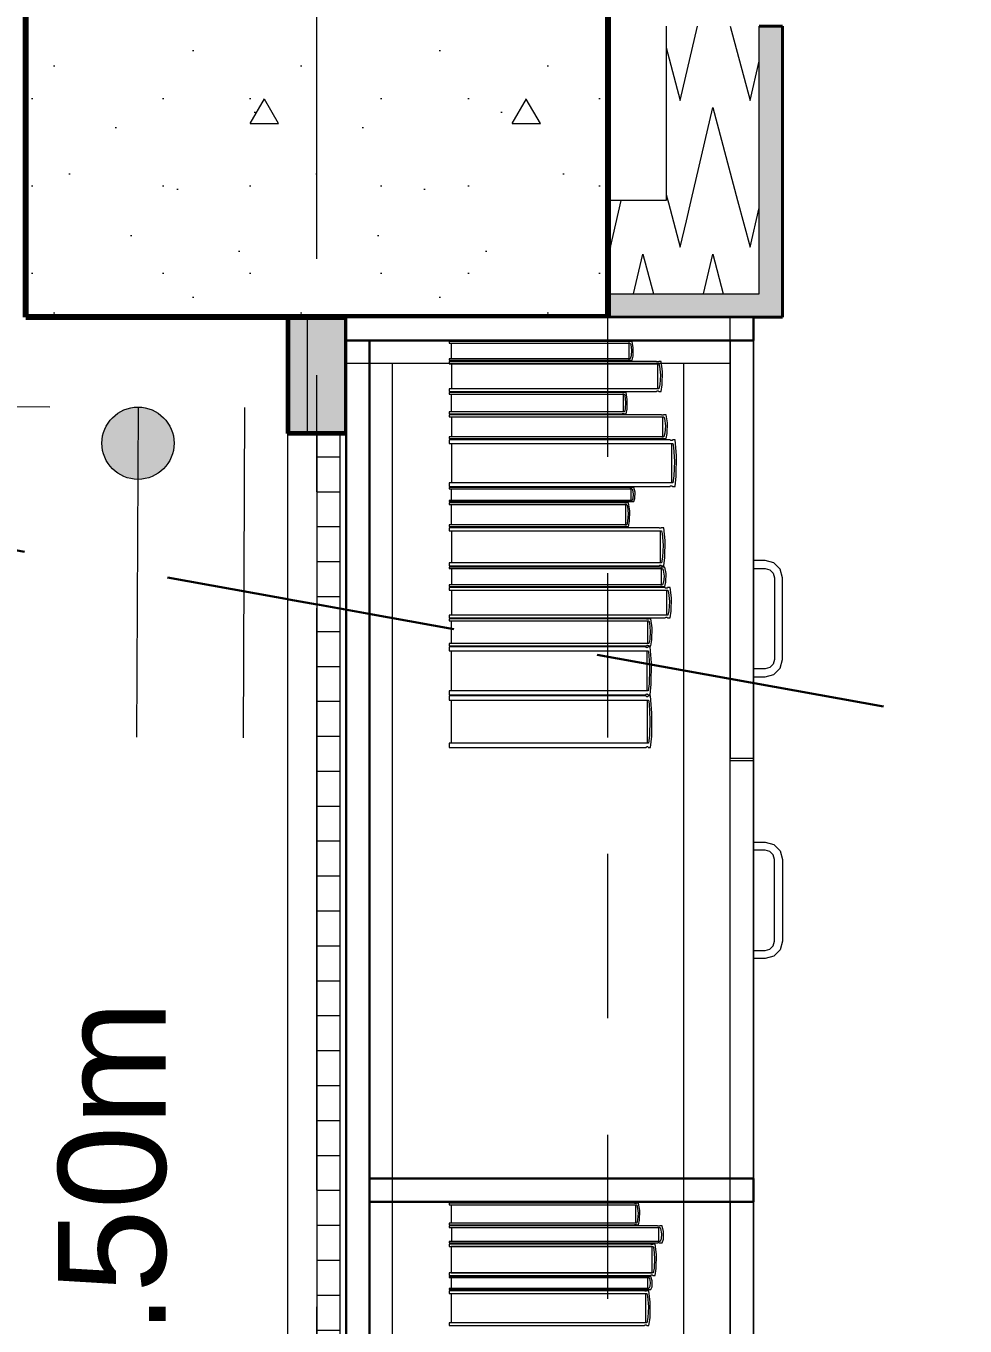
# Model space of a CAD drawing. Header units: inches. Extents: x -19 to 5698, y -728 to 92.
# Drawn here: x 122.57 to 123.377, y 38.133 to 39.25 of the extents above; entities that cross this region are included whole.
import ezdxf

# ---------------------------------------------------------------- set-up
doc = ezdxf.new("R2010")
doc.units = ezdxf.units.IN
doc.header["$MEASUREMENT"] = 0
doc.set_wipeout_variables(frame=1)
for name, pattern in [('HIDDEN', [0.375, 0.25, -0.125]), ('Hidden Line', [0.195611, 0.141111, -0.0545]), ('Punto & Raya', [0.65, 0.5, -0.075, 0, -0.075]), ('RAYITAS', [0.375, 0.25, -0.125]), ('Wipeout_Contour', [1, 0, -1])]:
    doc.linetypes.add(name, pattern=pattern)
for name, color, linetype, lineweight in [('00 conduct tomacorr', 120, 'HIDDEN', 30), ('T-TECHO-E', 150, 'Continuous', 20), ('TOMACORRIENTE', 22, 'RAYITAS', 9)]:
    doc.layers.add(name, color=color, linetype=linetype, lineweight=lineweight)
for name, color, linetype in [('02 _ ARQ _ ALB _ Ejes Generales', 251, 'Continuous'), ('02 _ ARQ _ ZON _ Espacio.3D', 7, 'Continuous'), ('08 _ STR _ EXT _ 06 Columnas', 7, 'Continuous'), ('08 _ STR _ EXT _ 09 Vigas', 251, 'Continuous'), ('Acabado - Muros', 7, 'Continuous'), ('Estructura - 04 MURO', 7, 'Continuous'), ('Interior - Mobiliario', 7, 'Continuous'), ('Notas - Etiquetas', 7, 'Continuous')]:
    doc.layers.add(name, color=color, linetype=linetype)
doc.styles.add('Estilo_Generado_4', font='swisse.ttf')

# ---------------------------------------------------------------- blocks, each defined once
blk = doc.blocks.new('*X43', base_point=(804.059, 0))
at = {"layer": 'Estructura - 04 MURO', "color": 9, "linetype": 'Continuous', "lineweight": 5}
for p, q in [((834.681, 39.098), (834.6912, 39.06)), ((834.6912, 39.06), (834.6964, 39.0826)), ((834.7111, 39.02), (834.719, 39.0539)), ((834.719, 39.0539), (834.7281, 39.02))]:
    blk.add_line(p, q, dxfattribs=at)
blk = doc.blocks.new('*X44', base_point=(804.059, 0))
at = {"layer": 'Estructura - 04 MURO', "color": 9, "linetype": 'Continuous', "lineweight": 5}
for p, q in [((834.6804, 39.1), (834.681, 39.098)), ((834.6964, 39.0826), (834.7005, 39.1)), ((834.7404, 39.1), (834.7512, 39.06)), ((834.7512, 39.06), (834.759, 39.0938))]:
    blk.add_line(p, q, dxfattribs=at)
blk = doc.blocks.new('*X45', base_point=(804.059, 0))
at = {"layer": 'Estructura - 04 MURO', "color": 9, "linetype": 'Continuous', "lineweight": 5}
for p, q in [((834.6912, 39.186), (834.706, 39.25)), ((834.734, 39.25), (834.7512, 39.186)), ((834.679, 39.2314), (834.6912, 39.186)), ((834.7512, 39.186), (834.759, 39.2198)), ((834.7005, 39.1), (834.719, 39.1799)), ((834.719, 39.1799), (834.7404, 39.1)), ((834.679, 39.1054), (834.6804, 39.1))]:
    blk.add_line(p, q, dxfattribs=at)
blk = doc.blocks.new('*X46', base_point=(804.059, 0))
at = {"layer": 'Estructura - 04 MURO', "color": 9, "linetype": 'Continuous', "lineweight": 5}
for p, q in [((834.6312, 39.06), (834.6405, 39.1)), ((834.629, 39.068), (834.6312, 39.06)), ((834.6511, 39.02), (834.659, 39.0539)), ((834.659, 39.0539), (834.6681, 39.02))]:
    blk.add_line(p, q, dxfattribs=at)
blk = doc.blocks.new('a')
at = {"layer": 'TOMACORRIENTE', "ltscale": 0.05}
h = blk.add_hatch(color=4, dxfattribs=at)
edge = h.paths.add_edge_path()
edge.add_arc((0, 0.0752), 0.02106, 0, 360)
at = {"layer": 'TOMACORRIENTE', "color": 4}
for p, q in [((-0.14553, 0.09625), (-0.0515, 0.09625)), ((-0.09851, 0.09625), (-0.09851, -0.09657)), ((0, 0.09625), (0, -0.09625)), ((0.06232, -0.09625), (0.06232, 0.09625))]:
    blk.add_line(p, q, dxfattribs=at)
blk.add_circle((0, 0.0752), 0.02106, dxfattribs=at)
blk = doc.blocks.new('CABLE 3FACE')
at = {"layer": 'T-TECHO-E', "rotation": 59.94170052614085}
blk.add_blockref('a', (0, 0), dxfattribs=at)

msp = doc.modelspace()

# ---------------------------------------------------------------- hatches: boundary and pattern name
at = {"layer": '08 _ STR _ EXT _ 06 Columnas', "linetype": 'Continuous', "lineweight": 9}
h = msp.add_hatch(dxfattribs=at)
h.set_pattern_fill('HORMIGÓN_EN_MASA_0002', style=0, pattern_type=2)
h.set_pattern_definition([(0, (92.5, 6e-09), (0, 0.3897114), [0.024375, -0.200625]), (0, (92.6125, 0.19486), (0, 0.3897114), [0.024375, -0.200625]), (60, (92.5, 6e-09), (-0.3375, 0.1948557), [0.024375, -0.200625]), (60, (92.725, 6e-09), (-0.3375, 0.1948557), [0.024375, -0.200625]), (120, (92.5244, 6e-09), (0.3375, 0.1948557), [0.024375, -0.200625]), (120, (92.7494, 6e-09), (0.3375, 0.1948557), [0.024375, -0.200625]), (0, (92.500015, 0.0375), (0, 0.075), [0, -0.075, 0, -0.1125]), (45, (92.537515, 0.0375), (-0.05303301, 0.05303301), [0, -0.05625, 0, -0.09375])])
h.paths.add_polyline_path([(122.57, 39), (123.07, 39), (123.07, 39.4), (123.47, 39.4), (123.47, 39.9), (122.57, 39.9)])
at = {"layer": 'Estructura - 04 MURO', "linetype": 'Continuous', "lineweight": 9}
for points in [[(123.22, 39.02), (123.22, 39.25), (123.2, 39.25), (123.2, 39.02)], [(123.2, 39.02), (123.07, 39.02), (123.07, 39), (123.2, 39)], [(123.2, 39.02), (123.2, 39), (123.22, 39)], [(123.2, 39.02), (123.22, 39), (123.22, 39.02)]]:
    msp.add_hatch(color=250, dxfattribs=at).paths.add_polyline_path(points)

# ---------------------------------------------------------------- linework, layer by layer
at = {"layer": '02 _ ARQ _ ZON _ Espacio.3D', "color": 254, "linetype": 'Continuous', "lineweight": 0, "flags": 128}
for points in [[(108.57, 31.0002), (112.57, 31.0001), (112.57, 29.6999), (115.57, 29.7), (115.57, 30.8002), (116.07, 30.8001), (116.07, 30.2), (116.67, 30.1999), (116.67, 29.7), (122.57, 29.7), (122.57, 30.2), (122.57, 30.6), (122.812, 30.6), (122.812, 39), (122.57, 39), (122.57, 39.75), (116.07, 39.75), (116.07, 39.65), (116.07, 39), (115.57, 39), (115.57, 39.4), (109.07, 39.4), (109.0699, 39), (108.5699, 39)], [(126.5479, 39.4), (123.07, 39.4), (123.07, 39), (122.845, 39), (122.845, 30.6), (123.07, 30.6), (123.07, 30.1999), (123.07, 29.75), (129.57, 29.75)]]:
    msp.add_lwpolyline(points, dxfattribs=at)
at = {"layer": '08 _ STR _ EXT _ 06 Columnas', "color": 7, "linetype": 'Continuous', "lineweight": 80, "flags": 128}
msp.add_lwpolyline([(122.57, 39), (122.57, 39.9), (123.47, 39.9), (123.47, 39.4), (123.07, 39.4), (123.07, 39)], close=True, dxfattribs=at)
at = {"layer": 'Acabado - Muros', "color": 7, "linetype": 'Continuous', "lineweight": 60}
msp.add_line((122.845, 39), (122.795, 39), dxfattribs=at)
at = {"layer": 'Estructura - 04 MURO', "color": 143, "linetype": 'Continuous', "lineweight": 5}
for p, q in [((123.2, 39.1), (123.2, 39.25)), ((123.2, 39.02), (123.2, 39.1)), ((123.07, 39.02), (123.12, 39.02)), ((123.12, 39.02), (123.2, 39.02)), ((123.12, 39.02), (123.2, 39.02))]:
    msp.add_line(p, q, dxfattribs=at)
at = {"layer": 'Estructura - 04 MURO', "color": 143, "linetype": 'Continuous', "lineweight": 5, "flags": 128}
for points in [[(123.12, 39.25), (123.12, 39.1)], [(123.12, 39.1), (123.07, 39.1)]]:
    msp.add_lwpolyline(points, dxfattribs=at)
at = {"layer": 'Estructura - 04 MURO', "color": 7, "linetype": 'Continuous', "lineweight": 40, "flags": 128}
for points in [[(123.22, 39.25), (123.2, 39.25)], [(123.22, 39), (123.22, 39.25)], [(123.07, 39), (123.2, 39)], [(123.22, 39), (123.2, 39)]]:
    msp.add_lwpolyline(points, dxfattribs=at)
at = {"layer": 'Interior - Mobiliario', "color": 175, "linetype": 'Continuous', "lineweight": 13}
for p, q in [((122.865, 38.98), (122.865, 37.52)), ((123.175, 38.98), (122.865, 38.98)), ((123.175, 37.52), (123.175, 38.98)), ((123.0903, 38.9715), (123.0899, 38.9666)), ((123.0916, 38.9664), (123.0918, 38.9736)), ((123.135, 38.96), (122.885, 38.96)), ((123.0891, 38.9642), (122.9337, 38.9642)), ((122.9337, 38.9642), (122.9337, 38.9629)), ((122.9337, 38.9629), (123.0873, 38.9629)), ((123.1116, 38.9619), (122.9337, 38.9619)), ((122.9337, 38.9619), (122.9337, 38.9598)), ((122.9337, 38.9598), (123.1138, 38.9598)), ((122.9355, 38.9598), (122.9355, 38.9383)), ((123.0873, 38.9629), (123.0874, 38.963)), ((123.0874, 38.963), (123.0876, 38.9631)), ((123.0876, 38.9631), (123.0878, 38.9631)), ((123.0878, 38.9631), (123.088, 38.9632)), ((123.088, 38.9632), (123.0883, 38.9632)), ((123.0883, 38.9632), (123.0885, 38.9631)), ((123.0885, 38.9631), (123.0887, 38.963)), ((123.0887, 38.963), (123.0889, 38.9629)), ((123.0889, 38.9629), (123.089, 38.9629)), ((123.089, 38.9629), (123.0907, 38.9629)), ((123.0899, 38.9666), (123.0891, 38.9642)), ((123.0907, 38.9629), (123.0916, 38.9664)), ((123.1117, 38.9618), (123.1116, 38.9619)), ((123.112, 38.9616), (123.1117, 38.9618)), ((123.1122, 38.9615), (123.112, 38.9616)), ((123.1125, 38.9615), (123.1122, 38.9615)), ((123.1128, 38.9615), (123.1125, 38.9615)), ((123.113, 38.9615), (123.1128, 38.9615)), ((123.1129, 38.9383), (123.1129, 38.9598)), ((123.1133, 38.9616), (123.113, 38.9615)), ((123.1135, 38.9617), (123.1133, 38.9616)), ((123.1137, 38.9619), (123.1135, 38.9617)), ((123.1156, 38.9619), (123.1137, 38.9619)), ((123.1138, 38.9598), (123.1144, 38.9579)), ((123.1144, 38.9579), (123.1151, 38.95)), ((123.1169, 38.9533), (123.1156, 38.9619)), ((123.175, 38.96), (123.135, 38.96)), ((123.1151, 38.95), (123.1147, 38.9421)), ((123.1166, 38.9419), (123.1169, 38.9533)), ((123.1138, 38.9383), (122.9337, 38.9383)), ((122.9337, 38.9383), (122.9337, 38.9362)), ((122.9337, 38.9362), (123.1116, 38.9362)), ((123.0823, 38.9352), (122.9337, 38.9352)), ((122.9337, 38.9352), (122.9337, 38.9338)), ((123.0824, 38.9352), (123.0823, 38.9352)), ((123.0825, 38.9351), (123.0824, 38.9352)), ((123.0828, 38.935), (123.0825, 38.9351)), ((123.083, 38.9349), (123.0828, 38.935)), ((123.0832, 38.9349), (123.083, 38.9349)), ((123.0834, 38.935), (123.0832, 38.9349)), ((123.0836, 38.935), (123.0834, 38.935)), ((123.0838, 38.9351), (123.0836, 38.935)), ((123.084, 38.9352), (123.0838, 38.9351)), ((123.0856, 38.9352), (123.084, 38.9352)), ((123.0866, 38.9292), (123.0856, 38.9352)), ((123.1116, 38.9362), (123.1118, 38.9364)), ((123.1118, 38.9364), (123.112, 38.9365)), ((123.112, 38.9365), (123.1123, 38.9366)), ((123.1123, 38.9366), (123.1125, 38.9367)), ((123.1125, 38.9367), (123.1128, 38.9367)), ((123.1128, 38.9367), (123.1131, 38.9366)), ((123.1131, 38.9366), (123.1133, 38.9365)), ((123.1133, 38.9365), (123.1136, 38.9363)), ((123.1136, 38.9363), (123.1137, 38.9362)), ((123.1137, 38.9362), (123.1156, 38.9362)), ((123.1147, 38.9421), (123.1138, 38.9383)), ((123.1156, 38.9362), (123.1166, 38.9419)), ((122.9337, 38.9338), (123.0841, 38.9338)), ((122.9352, 38.9338), (122.9352, 38.9185)), ((123.0833, 38.9185), (123.0833, 38.9338)), ((123.0841, 38.9338), (123.0845, 38.9324)), ((123.0845, 38.9324), (123.0852, 38.9268)), ((123.0852, 38.9268), (123.0848, 38.9212)), ((123.0864, 38.921), (123.0866, 38.9292)), ((123.0841, 38.9185), (122.9337, 38.9185)), ((122.9337, 38.9185), (122.9337, 38.917)), ((122.9337, 38.917), (123.0823, 38.917)), ((123.1158, 38.916), (122.9337, 38.916)), ((122.9337, 38.916), (122.9337, 38.9144)), ((122.9337, 38.9144), (123.118, 38.9144)), ((122.9355, 38.9144), (122.9355, 38.8972)), ((123.0823, 38.917), (123.0824, 38.9171)), ((123.0824, 38.9171), (123.0826, 38.9172)), ((123.0826, 38.9172), (123.0828, 38.9173)), ((123.0828, 38.9173), (123.083, 38.9173)), ((123.083, 38.9173), (123.0832, 38.9173)), ((123.0832, 38.9173), (123.0835, 38.9173)), ((123.0835, 38.9173), (123.0837, 38.9172)), ((123.0837, 38.9172), (123.0839, 38.9171)), ((123.0839, 38.9171), (123.084, 38.917)), ((123.084, 38.917), (123.0856, 38.917)), ((123.0848, 38.9212), (123.0841, 38.9185)), ((123.0856, 38.917), (123.0864, 38.921)), ((123.1159, 38.916), (123.1158, 38.916)), ((123.1161, 38.9158), (123.1159, 38.916)), ((123.1164, 38.9157), (123.1161, 38.9158)), ((123.1167, 38.9157), (123.1164, 38.9157)), ((123.1169, 38.9157), (123.1167, 38.9157)), ((123.1172, 38.9157), (123.1169, 38.9157)), ((123.1171, 38.8972), (123.1171, 38.9144)), ((123.1175, 38.9158), (123.1172, 38.9157)), ((123.1177, 38.9159), (123.1175, 38.9158)), ((123.1179, 38.916), (123.1177, 38.9159)), ((123.1199, 38.916), (123.1179, 38.916)), ((123.118, 38.9144), (123.1186, 38.9129)), ((123.1186, 38.9129), (123.1194, 38.9066)), ((123.1211, 38.9092), (123.1199, 38.916)), ((123.1194, 38.9066), (123.1189, 38.9003)), ((123.1209, 38.9001), (123.1211, 38.9092)), ((123.118, 38.8972), (122.9337, 38.8972)), ((122.9337, 38.8972), (122.9337, 38.8956)), ((122.9337, 38.8956), (123.1158, 38.8956)), ((123.1234, 38.8946), (122.9337, 38.8946)), ((122.9337, 38.8946), (122.9337, 38.8914)), ((122.9337, 38.8914), (123.1257, 38.8914)), ((122.9356, 38.8914), (122.9356, 38.8577)), ((123.1158, 38.8956), (123.116, 38.8957)), ((123.116, 38.8957), (123.1162, 38.8958)), ((123.1162, 38.8958), (123.1165, 38.8959)), ((123.1165, 38.8959), (123.1167, 38.8959)), ((123.1167, 38.8959), (123.117, 38.8959)), ((123.117, 38.8959), (123.1173, 38.8959)), ((123.1173, 38.8959), (123.1175, 38.8958)), ((123.1175, 38.8958), (123.1178, 38.8957)), ((123.1178, 38.8957), (123.1179, 38.8956)), ((123.1179, 38.8956), (123.1199, 38.8956)), ((123.1189, 38.9003), (123.118, 38.8972)), ((123.1199, 38.8956), (123.1209, 38.9001)), ((123.1235, 38.8944), (123.1234, 38.8946)), ((123.1238, 38.8942), (123.1235, 38.8944)), ((123.124, 38.894), (123.1238, 38.8942)), ((123.1243, 38.8939), (123.124, 38.894)), ((123.1246, 38.8939), (123.1243, 38.8939)), ((123.1249, 38.894), (123.1246, 38.8939)), ((123.1248, 38.8577), (123.1248, 38.8914)), ((123.1251, 38.8941), (123.1249, 38.894)), ((123.1254, 38.8944), (123.1251, 38.8941)), ((123.1256, 38.8946), (123.1254, 38.8944)), ((123.1277, 38.8946), (123.1256, 38.8946)), ((123.1257, 38.8914), (123.1263, 38.8883)), ((123.129, 38.8812), (123.1277, 38.8946)), ((123.1263, 38.8883), (123.1271, 38.8761)), ((123.1287, 38.8633), (123.129, 38.8812)), ((123.1271, 38.8761), (123.1266, 38.8637)), ((123.1257, 38.8577), (122.9337, 38.8577)), ((122.9337, 38.8577), (122.9337, 38.8545)), ((123.1266, 38.8637), (123.1257, 38.8577)), ((123.1277, 38.8545), (123.1287, 38.8633)), ((122.9337, 38.8545), (123.1234, 38.8545)), ((123.0888, 38.8535), (122.9337, 38.8535)), ((122.9337, 38.8535), (122.9337, 38.8526)), ((122.9337, 38.8526), (123.0907, 38.8526)), ((122.9352, 38.8526), (122.9352, 38.8425)), ((123.0889, 38.8535), (123.0888, 38.8535)), ((123.0891, 38.8534), (123.0889, 38.8535)), ((123.0893, 38.8534), (123.0891, 38.8534)), ((123.0895, 38.8533), (123.0893, 38.8534)), ((123.0898, 38.8533), (123.0895, 38.8533)), ((123.09, 38.8534), (123.0898, 38.8533)), ((123.0899, 38.8425), (123.0899, 38.8526)), ((123.0902, 38.8534), (123.09, 38.8534)), ((123.0904, 38.8535), (123.0902, 38.8534)), ((123.0906, 38.8535), (123.0904, 38.8535)), ((123.0923, 38.8535), (123.0906, 38.8535)), ((123.0907, 38.8526), (123.0912, 38.8517)), ((123.0912, 38.8517), (123.0918, 38.848)), ((123.0918, 38.848), (123.0914, 38.8443)), ((123.0933, 38.8495), (123.0923, 38.8535)), ((123.0931, 38.8441), (123.0933, 38.8495)), ((123.1234, 38.8545), (123.1236, 38.8548)), ((123.1236, 38.8548), (123.1238, 38.855)), ((123.1238, 38.855), (123.1241, 38.8551)), ((123.1241, 38.8551), (123.1244, 38.8552)), ((123.1244, 38.8552), (123.1247, 38.8552)), ((123.1247, 38.8552), (123.1249, 38.8551)), ((123.1249, 38.8551), (123.1252, 38.8549)), ((123.1252, 38.8549), (123.1254, 38.8547)), ((123.1254, 38.8547), (123.1256, 38.8545)), ((123.1256, 38.8545), (123.1277, 38.8545)), ((123.0907, 38.8425), (122.9337, 38.8425)), ((122.9337, 38.8425), (122.9337, 38.8415)), ((122.9337, 38.8415), (123.0888, 38.8415)), ((123.0844, 38.8405), (122.9337, 38.8405)), ((122.9337, 38.8405), (122.9337, 38.8389)), ((122.9337, 38.8389), (123.0862, 38.8389)), ((122.9352, 38.8389), (122.9352, 38.8217)), ((123.0845, 38.8404), (123.0844, 38.8405)), ((123.0847, 38.8403), (123.0845, 38.8404)), ((123.0849, 38.8402), (123.0847, 38.8403)), ((123.0851, 38.8402), (123.0849, 38.8402)), ((123.0853, 38.8402), (123.0851, 38.8402)), ((123.0855, 38.8402), (123.0853, 38.8402)), ((123.0858, 38.8403), (123.0855, 38.8402)), ((123.0855, 38.8217), (123.0855, 38.8389)), ((123.086, 38.8404), (123.0858, 38.8403)), ((123.0861, 38.8405), (123.086, 38.8404)), ((123.0878, 38.8405), (123.0861, 38.8405)), ((123.0862, 38.8389), (123.0867, 38.8373)), ((123.0867, 38.8373), (123.0873, 38.8311)), ((123.0888, 38.8337), (123.0878, 38.8405)), ((123.0886, 38.8246), (123.0888, 38.8337)), ((123.0888, 38.8415), (123.0889, 38.8416)), ((123.0889, 38.8416), (123.0891, 38.8416)), ((123.0891, 38.8416), (123.0894, 38.8417)), ((123.0894, 38.8417), (123.0896, 38.8417)), ((123.0896, 38.8417), (123.0898, 38.8417)), ((123.0898, 38.8417), (123.09, 38.8417)), ((123.09, 38.8417), (123.0903, 38.8416)), ((123.0903, 38.8416), (123.0905, 38.8415)), ((123.0905, 38.8415), (123.0906, 38.8415)), ((123.0906, 38.8415), (123.0923, 38.8415)), ((123.0914, 38.8443), (123.0907, 38.8425)), ((123.0923, 38.8415), (123.0931, 38.8441)), ((123.0869, 38.8248), (123.0862, 38.8217)), ((123.0873, 38.8311), (123.0869, 38.8248)), ((123.0878, 38.8201), (123.0886, 38.8246)), ((123.0862, 38.8217), (122.9337, 38.8217)), ((122.9337, 38.8217), (122.9337, 38.8201)), ((122.9337, 38.8201), (123.0844, 38.8201)), ((123.1139, 38.8191), (122.9337, 38.8191)), ((122.9337, 38.8191), (122.9337, 38.8165)), ((122.9337, 38.8165), (123.1161, 38.8165)), ((122.9355, 38.8165), (122.9355, 38.7889)), ((123.0844, 38.8201), (123.0845, 38.8202)), ((123.0845, 38.8202), (123.0847, 38.8203)), ((123.0847, 38.8203), (123.0849, 38.8204)), ((123.0849, 38.8204), (123.0851, 38.8205)), ((123.0851, 38.8205), (123.0854, 38.8205)), ((123.0854, 38.8205), (123.0856, 38.8204)), ((123.0856, 38.8204), (123.0858, 38.8203)), ((123.0858, 38.8203), (123.086, 38.8202)), ((123.086, 38.8202), (123.0861, 38.8201)), ((123.0861, 38.8201), (123.0878, 38.8201)), ((123.114, 38.819), (123.1139, 38.8191)), ((123.1143, 38.8188), (123.114, 38.819)), ((123.1145, 38.8187), (123.1143, 38.8188)), ((123.1148, 38.8186), (123.1145, 38.8187)), ((123.1151, 38.8186), (123.1148, 38.8186)), ((123.1153, 38.8186), (123.1151, 38.8186)), ((123.1152, 38.7889), (123.1152, 38.8165)), ((123.1156, 38.8188), (123.1153, 38.8186)), ((123.1158, 38.8189), (123.1156, 38.8188)), ((123.116, 38.8191), (123.1158, 38.8189)), ((123.118, 38.8191), (123.116, 38.8191)), ((123.1161, 38.8165), (123.1167, 38.814)), ((123.1167, 38.814), (123.1175, 38.804)), ((123.1192, 38.8082), (123.118, 38.8191)), ((123.1175, 38.804), (123.117, 38.7939)), ((123.119, 38.7935), (123.1192, 38.8082)), ((123.1161, 38.7889), (122.9337, 38.7889)), ((122.9337, 38.7889), (122.9337, 38.7863)), ((123.117, 38.7939), (123.1161, 38.7889)), ((123.118, 38.7863), (123.119, 38.7935)), ((123.205, 38.791), (123.195, 38.791)), ((123.195, 38.791), (123.195, 38.784)), ((123.2125, 38.789), (123.205, 38.791)), ((123.218, 38.7835), (123.2125, 38.789)), ((122.9337, 38.7863), (123.1139, 38.7863)), ((123.1147, 38.7853), (122.9337, 38.7853)), ((122.9337, 38.7853), (122.9337, 38.784)), ((122.9337, 38.784), (123.117, 38.784)), ((122.9355, 38.784), (122.9355, 38.7699)), ((123.1139, 38.7863), (123.1141, 38.7865)), ((123.1141, 38.7865), (123.1143, 38.7867)), ((123.1143, 38.7867), (123.1146, 38.7868)), ((123.1146, 38.7868), (123.1149, 38.7869)), ((123.1148, 38.7853), (123.1147, 38.7853)), ((123.1151, 38.7852), (123.1148, 38.7853)), ((123.1149, 38.7869), (123.1151, 38.7869)), ((123.1151, 38.7869), (123.1154, 38.7868)), ((123.1153, 38.7851), (123.1151, 38.7852)), ((123.1156, 38.785), (123.1153, 38.7851)), ((123.1154, 38.7868), (123.1157, 38.7866)), ((123.1159, 38.785), (123.1156, 38.785)), ((123.1157, 38.7866), (123.1159, 38.7864)), ((123.1159, 38.7864), (123.116, 38.7863)), ((123.1161, 38.7851), (123.1159, 38.785)), ((123.116, 38.7863), (123.118, 38.7863)), ((123.116, 38.7699), (123.116, 38.784)), ((123.1164, 38.7851), (123.1161, 38.7851)), ((123.1166, 38.7852), (123.1164, 38.7851)), ((123.1168, 38.7853), (123.1166, 38.7852)), ((123.1188, 38.7853), (123.1168, 38.7853)), ((123.117, 38.784), (123.1175, 38.7827)), ((123.1175, 38.7827), (123.1183, 38.7776)), ((123.1183, 38.7776), (123.1178, 38.7724)), ((123.1201, 38.7797), (123.1188, 38.7853)), ((123.1198, 38.7722), (123.1201, 38.7797)), ((123.195, 38.784), (123.205, 38.784)), ((123.205, 38.784), (123.209, 38.7829)), ((123.209, 38.7829), (123.2119, 38.78)), ((123.2119, 38.78), (123.213, 38.776)), ((123.22, 38.776), (123.218, 38.7835)), ((123.117, 38.7699), (122.9337, 38.7699)), ((122.9337, 38.7699), (122.9337, 38.7686)), ((122.9337, 38.7686), (123.1147, 38.7686)), ((123.1192, 38.7676), (122.9337, 38.7676)), ((122.9337, 38.7676), (122.9337, 38.7655)), ((123.1147, 38.7686), (123.1149, 38.7686)), ((123.1149, 38.7686), (123.1151, 38.7687)), ((123.1151, 38.7687), (123.1154, 38.7688)), ((123.1154, 38.7688), (123.1157, 38.7688)), ((123.1157, 38.7688), (123.1159, 38.7688)), ((123.1159, 38.7688), (123.1162, 38.7688)), ((123.1162, 38.7688), (123.1165, 38.7687)), ((123.1165, 38.7687), (123.1167, 38.7686)), ((123.1167, 38.7686), (123.1168, 38.7686)), ((123.1168, 38.7686), (123.1188, 38.7686)), ((123.1178, 38.7724), (123.117, 38.7699)), ((123.1188, 38.7686), (123.1198, 38.7722)), ((123.1193, 38.7675), (123.1192, 38.7676)), ((123.1195, 38.7673), (123.1193, 38.7675)), ((123.1198, 38.7672), (123.1195, 38.7673)), ((123.1201, 38.7671), (123.1198, 38.7672)), ((123.1203, 38.7671), (123.1201, 38.7671)), ((123.1206, 38.7672), (123.1203, 38.7671)), ((123.1209, 38.7673), (123.1206, 38.7672)), ((123.1211, 38.7674), (123.1209, 38.7673)), ((123.1213, 38.7676), (123.1211, 38.7674)), ((123.1234, 38.7676), (123.1213, 38.7676)), ((123.1246, 38.759), (123.1234, 38.7676)), ((123.213, 38.776), (123.213, 38.706)), ((123.22, 38.706), (123.22, 38.776)), ((122.9337, 38.7655), (123.1215, 38.7655)), ((122.9355, 38.7655), (122.9355, 38.7439)), ((123.1205, 38.7439), (123.1205, 38.7655)), ((123.1215, 38.7655), (123.122, 38.7635)), ((123.122, 38.7635), (123.1228, 38.7557)), ((123.1228, 38.7557), (123.1223, 38.7477)), ((123.1244, 38.7475), (123.1246, 38.759)), ((123.1223, 38.7477), (123.1215, 38.7439)), ((123.1234, 38.7418), (123.1244, 38.7475)), ((123.1215, 38.7439), (122.9337, 38.7439)), ((122.9337, 38.7439), (122.9337, 38.7418)), ((122.9337, 38.7418), (123.1192, 38.7418)), ((123.1031, 38.7408), (122.9337, 38.7408)), ((122.9337, 38.7408), (122.9337, 38.739)), ((122.9337, 38.739), (123.1051, 38.739)), ((122.9354, 38.739), (122.9354, 38.7196)), ((123.1032, 38.7407), (123.1031, 38.7408)), ((123.1034, 38.7406), (123.1032, 38.7407)), ((123.1036, 38.7405), (123.1034, 38.7406)), ((123.1039, 38.7404), (123.1036, 38.7405)), ((123.1041, 38.7404), (123.1039, 38.7404)), ((123.1044, 38.7405), (123.1041, 38.7404)), ((123.1043, 38.7196), (123.1043, 38.739)), ((123.1046, 38.7406), (123.1044, 38.7405)), ((123.1048, 38.7407), (123.1046, 38.7406)), ((123.105, 38.7408), (123.1048, 38.7407)), ((123.1069, 38.7408), (123.105, 38.7408)), ((123.1051, 38.739), (123.1056, 38.7372)), ((123.1056, 38.7372), (123.1064, 38.7301)), ((123.108, 38.7331), (123.1069, 38.7408)), ((123.1078, 38.7228), (123.108, 38.7331)), ((123.1192, 38.7418), (123.1193, 38.742)), ((123.1193, 38.742), (123.1196, 38.7421)), ((123.1196, 38.7421), (123.1199, 38.7422)), ((123.1199, 38.7422), (123.1201, 38.7422)), ((123.1201, 38.7422), (123.1204, 38.7422)), ((123.1204, 38.7422), (123.1207, 38.7422)), ((123.1207, 38.7422), (123.1209, 38.7421)), ((123.1209, 38.7421), (123.1212, 38.7419)), ((123.1212, 38.7419), (123.1213, 38.7418)), ((123.1213, 38.7418), (123.1234, 38.7418)), ((123.1059, 38.723), (123.1051, 38.7196)), ((123.1064, 38.7301), (123.1059, 38.723)), ((123.1069, 38.7177), (123.1078, 38.7228)), ((123.1051, 38.7196), (122.9337, 38.7196)), ((122.9337, 38.7196), (122.9337, 38.7177)), ((122.9337, 38.7177), (123.1031, 38.7177)), ((123.1025, 38.7167), (122.9337, 38.7167)), ((122.9337, 38.7167), (122.9337, 38.7134)), ((122.9337, 38.7134), (123.1045, 38.7134)), ((122.9354, 38.7134), (122.9354, 38.6789)), ((123.1026, 38.7166), (123.1025, 38.7167)), ((123.1028, 38.7163), (123.1026, 38.7166)), ((123.103, 38.7161), (123.1028, 38.7163)), ((123.1033, 38.716), (123.103, 38.7161)), ((123.1031, 38.7177), (123.1032, 38.7178)), ((123.1032, 38.7178), (123.1034, 38.718)), ((123.1035, 38.716), (123.1033, 38.716)), ((123.1034, 38.718), (123.1037, 38.7181)), ((123.1038, 38.7161), (123.1035, 38.716)), ((123.1037, 38.7181), (123.1039, 38.7181)), ((123.1037, 38.6789), (123.1037, 38.7134)), ((123.104, 38.7163), (123.1038, 38.7161)), ((123.1039, 38.7181), (123.1042, 38.7181)), ((123.1043, 38.7165), (123.104, 38.7163)), ((123.1042, 38.7181), (123.1044, 38.718)), ((123.1044, 38.7167), (123.1043, 38.7165)), ((123.1044, 38.718), (123.1047, 38.718)), ((123.1063, 38.7167), (123.1044, 38.7167)), ((123.1045, 38.7134), (123.1051, 38.7103)), ((123.1047, 38.718), (123.1049, 38.7178)), ((123.1049, 38.7178), (123.105, 38.7177)), ((123.105, 38.7177), (123.1069, 38.7177)), ((123.1074, 38.703), (123.1063, 38.7167)), ((123.1051, 38.7103), (123.1058, 38.6977)), ((123.1072, 38.6846), (123.1074, 38.703)), ((123.2119, 38.702), (123.209, 38.6991)), ((123.213, 38.706), (123.2119, 38.702)), ((123.218, 38.6985), (123.22, 38.706)), ((123.1058, 38.6977), (123.1053, 38.685)), ((123.195, 38.698), (123.195, 38.691)), ((123.205, 38.698), (123.195, 38.698)), ((123.195, 38.691), (123.205, 38.691)), ((123.209, 38.6991), (123.205, 38.698)), ((123.205, 38.691), (123.2125, 38.693)), ((123.2125, 38.693), (123.218, 38.6985)), ((123.1045, 38.6789), (122.9337, 38.6789)), ((122.9337, 38.6789), (122.9337, 38.6756)), ((123.1053, 38.685), (123.1045, 38.6789)), ((123.1063, 38.6756), (123.1072, 38.6846)), ((122.9337, 38.6756), (123.1025, 38.6756)), ((123.1028, 38.6746), (122.9337, 38.6746)), ((122.9337, 38.6746), (122.9337, 38.671)), ((122.9337, 38.671), (123.1049, 38.671)), ((122.9354, 38.671), (122.9354, 38.6339)), ((123.1025, 38.6756), (123.1026, 38.6758)), ((123.1026, 38.6758), (123.1028, 38.676)), ((123.1028, 38.676), (123.1031, 38.6762)), ((123.1029, 38.6744), (123.1028, 38.6746)), ((123.1031, 38.6741), (123.1029, 38.6744)), ((123.1031, 38.6762), (123.1033, 38.6763)), ((123.1034, 38.6739), (123.1031, 38.6741)), ((123.1033, 38.6763), (123.1036, 38.6762)), ((123.1036, 38.6738), (123.1034, 38.6739)), ((123.1036, 38.6762), (123.1038, 38.6761)), ((123.1039, 38.6738), (123.1036, 38.6738)), ((123.1038, 38.6761), (123.1041, 38.676)), ((123.1041, 38.6739), (123.1039, 38.6738)), ((123.104, 38.6339), (123.104, 38.671)), ((123.1041, 38.676), (123.1043, 38.6757)), ((123.1044, 38.6741), (123.1041, 38.6739)), ((123.1043, 38.6757), (123.1044, 38.6756)), ((123.1044, 38.6756), (123.1063, 38.6756)), ((123.1046, 38.6743), (123.1044, 38.6741)), ((123.1047, 38.6746), (123.1046, 38.6743)), ((123.1066, 38.6746), (123.1047, 38.6746)), ((123.1049, 38.671), (123.1054, 38.6677)), ((123.1054, 38.6677), (123.1061, 38.6541)), ((123.1078, 38.6598), (123.1066, 38.6746)), ((123.1076, 38.6401), (123.1078, 38.6598)), ((123.1061, 38.6541), (123.1057, 38.6405)), ((123.1049, 38.6339), (122.9337, 38.6339)), ((122.9337, 38.6339), (122.9337, 38.6304)), ((123.1057, 38.6405), (123.1049, 38.6339)), ((123.1066, 38.6304), (123.1076, 38.6401)), ((122.9337, 38.6304), (123.1028, 38.6304)), ((123.1028, 38.6304), (123.103, 38.6306)), ((123.103, 38.6306), (123.1032, 38.6309)), ((123.1032, 38.6309), (123.1034, 38.631)), ((123.1034, 38.631), (123.1037, 38.6311)), ((123.1037, 38.6311), (123.1039, 38.6311)), ((123.1039, 38.6311), (123.1042, 38.631)), ((123.1042, 38.631), (123.1044, 38.6308)), ((123.1044, 38.6308), (123.1046, 38.6305)), ((123.1046, 38.6305), (123.1047, 38.6304)), ((123.1047, 38.6304), (123.1066, 38.6304)), ((123.195, 38.621), (123.175, 38.621)), ((123.195, 38.619), (123.175, 38.619)), ((123.195, 38.549), (123.205, 38.549)), ((123.195, 38.542), (123.195, 38.549)), ((123.205, 38.549), (123.2125, 38.547)), ((123.2125, 38.547), (123.218, 38.5415)), ((123.205, 38.542), (123.195, 38.542)), ((123.209, 38.5409), (123.205, 38.542)), ((123.2119, 38.538), (123.209, 38.5409)), ((123.213, 38.534), (123.2119, 38.538)), ((123.213, 38.464), (123.213, 38.534)), ((123.218, 38.5415), (123.22, 38.534)), ((123.22, 38.534), (123.22, 38.464)), ((123.195, 38.456), (123.205, 38.456)), ((123.195, 38.449), (123.195, 38.456)), ((123.205, 38.456), (123.209, 38.4571)), ((123.209, 38.4571), (123.2119, 38.46)), ((123.2119, 38.46), (123.213, 38.464)), ((123.218, 38.4565), (123.2125, 38.451)), ((123.22, 38.464), (123.218, 38.4565)), ((123.205, 38.449), (123.195, 38.449)), ((123.2125, 38.451), (123.205, 38.449)), ((123.0972, 38.2244), (123.0974, 38.2328)), ((123.0947, 38.2218), (122.9337, 38.2218)), ((122.9337, 38.2218), (122.9337, 38.2204)), ((122.9337, 38.2204), (123.0928, 38.2204)), ((123.1126, 38.2194), (122.9337, 38.2194)), ((122.9337, 38.2194), (122.9337, 38.2182)), ((123.0928, 38.2204), (123.0929, 38.2205)), ((123.0929, 38.2205), (123.0931, 38.2206)), ((123.0931, 38.2206), (123.0933, 38.2206)), ((123.0933, 38.2206), (123.0936, 38.2207)), ((123.0936, 38.2207), (123.0938, 38.2207)), ((123.0938, 38.2207), (123.094, 38.2206)), ((123.094, 38.2206), (123.0943, 38.2205)), ((123.0943, 38.2205), (123.0945, 38.2204)), ((123.0945, 38.2204), (123.0946, 38.2204)), ((123.0946, 38.2204), (123.0963, 38.2204)), ((123.0955, 38.2246), (123.0947, 38.2218)), ((123.0959, 38.2304), (123.0955, 38.2246)), ((123.0963, 38.2204), (123.0972, 38.2244)), ((123.1127, 38.2193), (123.1126, 38.2194)), ((123.1129, 38.2192), (123.1127, 38.2193)), ((123.1144, 38.2193), (123.1142, 38.2192)), ((123.1146, 38.2194), (123.1144, 38.2193)), ((123.1166, 38.2194), (123.1146, 38.2194)), ((123.1178, 38.2145), (123.1166, 38.2194)), ((122.9337, 38.2182), (123.1148, 38.2182)), ((122.9355, 38.2182), (122.9355, 38.206)), ((123.1132, 38.2191), (123.1129, 38.2192)), ((123.1134, 38.2191), (123.1132, 38.2191)), ((123.1137, 38.2191), (123.1134, 38.2191)), ((123.114, 38.2191), (123.1137, 38.2191)), ((123.1138, 38.206), (123.1138, 38.2182)), ((123.1142, 38.2192), (123.114, 38.2191)), ((123.1148, 38.2182), (123.1153, 38.2171)), ((123.1156, 38.2082), (123.1148, 38.206)), ((123.1153, 38.2171), (123.1161, 38.2126)), ((123.1161, 38.2126), (123.1156, 38.2082)), ((123.1176, 38.208), (123.1178, 38.2145)), ((123.1148, 38.206), (122.9337, 38.206)), ((122.9337, 38.206), (122.9337, 38.2048)), ((122.9337, 38.2048), (123.1126, 38.2048)), ((123.1067, 38.2038), (122.9337, 38.2038)), ((122.9337, 38.2038), (122.9337, 38.2017)), ((122.9337, 38.2017), (123.1088, 38.2017)), ((123.1079, 38.2017), (122.9354, 38.2017)), ((122.9354, 38.2017), (122.9354, 38.1791)), ((123.1068, 38.2037), (123.1067, 38.2038)), ((123.107, 38.2036), (123.1068, 38.2037)), ((123.1073, 38.2035), (123.107, 38.2036)), ((123.1075, 38.2034), (123.1073, 38.2035)), ((123.1078, 38.2034), (123.1075, 38.2034)), ((123.108, 38.2034), (123.1078, 38.2034)), ((123.1079, 38.1791), (123.1079, 38.2017)), ((123.1083, 38.2035), (123.108, 38.2034)), ((123.1085, 38.2037), (123.1083, 38.2035)), ((123.1086, 38.2038), (123.1085, 38.2037)), ((123.1106, 38.2038), (123.1086, 38.2038)), ((123.1088, 38.2017), (123.1093, 38.1996)), ((123.1093, 38.1996), (123.1101, 38.1914)), ((123.1118, 38.1949), (123.1106, 38.2038)), ((123.1126, 38.2048), (123.1127, 38.2049)), ((123.1127, 38.2049), (123.113, 38.205)), ((123.113, 38.205), (123.1132, 38.2051)), ((123.1132, 38.2051), (123.1135, 38.2051)), ((123.1135, 38.2051), (123.1137, 38.2051)), ((123.1137, 38.2051), (123.114, 38.205)), ((123.114, 38.205), (123.1143, 38.205)), ((123.1143, 38.205), (123.1145, 38.2049)), ((123.1145, 38.2049), (123.1146, 38.2048)), ((123.1146, 38.2048), (123.1166, 38.2048)), ((123.1166, 38.2048), (123.1176, 38.208)), ((123.1101, 38.1914), (123.1096, 38.1831)), ((123.1115, 38.1828), (123.1118, 38.1949)), ((123.1088, 38.1791), (122.9337, 38.1791)), ((122.9337, 38.1791), (122.9337, 38.1769)), ((122.9337, 38.1769), (123.1067, 38.1769)), ((123.1031, 38.1759), (122.9337, 38.1759)), ((122.9337, 38.1759), (122.9337, 38.175)), ((122.9337, 38.175), (123.1052, 38.175)), ((122.9354, 38.1791), (123.1079, 38.1791)), ((122.9354, 38.175), (122.9354, 38.1657)), ((123.1032, 38.1759), (123.1031, 38.1759)), ((123.1034, 38.1758), (123.1032, 38.1759)), ((123.1037, 38.1757), (123.1034, 38.1758)), ((123.1039, 38.1757), (123.1037, 38.1757)), ((123.1042, 38.1757), (123.1039, 38.1757)), ((123.1044, 38.1757), (123.1042, 38.1757)), ((123.1043, 38.1657), (123.1043, 38.175)), ((123.1047, 38.1758), (123.1044, 38.1757)), ((123.1049, 38.1758), (123.1047, 38.1758)), ((123.105, 38.1759), (123.1049, 38.1758)), ((123.1069, 38.1759), (123.105, 38.1759)), ((123.1052, 38.175), (123.1057, 38.1742)), ((123.1067, 38.1769), (123.1068, 38.1771)), ((123.1068, 38.1771), (123.1071, 38.1772)), ((123.1081, 38.1722), (123.1069, 38.1759)), ((123.1071, 38.1772), (123.1073, 38.1773)), ((123.1073, 38.1773), (123.1076, 38.1774)), ((123.1076, 38.1774), (123.1078, 38.1774)), ((123.1078, 38.1774), (123.1081, 38.1773)), ((123.1081, 38.1773), (123.1083, 38.1772)), ((123.1083, 38.1772), (123.1086, 38.177)), ((123.1086, 38.177), (123.1086, 38.1769)), ((123.1086, 38.1769), (123.1106, 38.1769)), ((123.1096, 38.1831), (123.1088, 38.1791)), ((123.1106, 38.1769), (123.1115, 38.1828)), ((123.1052, 38.1657), (122.9337, 38.1657)), ((122.9337, 38.1657), (122.9337, 38.1648)), ((122.9337, 38.1648), (123.1031, 38.1648)), ((123.1015, 38.1638), (122.9337, 38.1638)), ((122.9337, 38.1638), (122.9337, 38.1614)), ((123.1016, 38.1637), (123.1015, 38.1638)), ((123.1018, 38.1635), (123.1016, 38.1637)), ((123.102, 38.1634), (123.1018, 38.1635)), ((123.103, 38.1635), (123.1028, 38.1633)), ((123.1032, 38.1636), (123.103, 38.1635)), ((123.1031, 38.1648), (123.1033, 38.1649)), ((123.1034, 38.1638), (123.1032, 38.1636)), ((123.1033, 38.1649), (123.1035, 38.1649)), ((123.1052, 38.1638), (123.1034, 38.1638)), ((123.1035, 38.1649), (123.1037, 38.165)), ((123.1037, 38.165), (123.104, 38.165)), ((123.104, 38.165), (123.1042, 38.165)), ((123.1042, 38.165), (123.1045, 38.165)), ((123.1045, 38.165), (123.1047, 38.1649)), ((123.1047, 38.1649), (123.1049, 38.1648)), ((123.1049, 38.1648), (123.105, 38.1648)), ((123.105, 38.1648), (123.1069, 38.1648)), ((123.106, 38.1673), (123.1052, 38.1657)), ((123.1064, 38.1538), (123.1052, 38.1638)), ((123.1057, 38.1742), (123.1064, 38.1708)), ((123.1064, 38.1708), (123.106, 38.1673)), ((123.1069, 38.1648), (123.1079, 38.1672)), ((123.1079, 38.1672), (123.1081, 38.1722)), ((122.9337, 38.1614), (123.1035, 38.1614)), ((122.9354, 38.1614), (122.9354, 38.1363)), ((123.1023, 38.1633), (123.102, 38.1634)), ((123.1025, 38.1633), (123.1023, 38.1633)), ((123.1028, 38.1633), (123.1025, 38.1633)), ((123.1027, 38.1363), (123.1027, 38.1614)), ((123.1035, 38.1614), (123.104, 38.1591)), ((123.104, 38.1591), (123.1048, 38.15)), ((123.1062, 38.1405), (123.1064, 38.1538)), ((123.1048, 38.15), (123.1043, 38.1408)), ((123.1035, 38.1363), (122.9337, 38.1363)), ((122.9337, 38.1363), (122.9337, 38.134)), ((122.9337, 38.134), (123.1015, 38.134)), ((123.1015, 38.134), (123.1016, 38.1341)), ((123.1016, 38.1341), (123.1018, 38.1343)), ((123.1018, 38.1343), (123.1021, 38.1344)), ((123.1021, 38.1344), (123.1023, 38.1345)), ((123.1023, 38.1345), (123.1026, 38.1345)), ((123.1026, 38.1345), (123.1028, 38.1344)), ((123.1028, 38.1344), (123.1031, 38.1343)), ((123.1031, 38.1343), (123.1033, 38.1341)), ((123.1033, 38.1341), (123.1034, 38.134)), ((123.1034, 38.134), (123.1052, 38.134)), ((123.1043, 38.1408), (123.1035, 38.1363)), ((123.1052, 38.134), (123.1062, 38.1405))]:
    msp.add_line(p, q, dxfattribs=at)

# ---------------------------------------------------------------- block references
at = {"layer": 'Estructura - 04 MURO', "color": 7, "lineweight": 80}
for name in ['*X45', '*X46', '*X44', '*X43']:
    msp.add_blockref(name, (92.5, 0), dxfattribs=at)

# ---------------------------------------------------------------- texts
at = {"layer": 'Notas - Etiquetas', "color": 171, "linetype": 'Continuous', "lineweight": 13, "insert": (122.5976, 37.1347), "char_height": 0.0925, "attachment_point": 1, "rotation": 90, "style": 'Estilo_Generado_4'}
msp.add_mtext('\\A1;{\\pql;\\fSwis721 Ex BT|b0|i0|c0|p34;VIGA-101\\fSwis721 Ex BT|b0|i0|c0|p34; \\fSwis721 Ex BT|b0|i0|c0|p34;0.60\\fSwis721 Ex BT|b0|i0|c0|p34;x\\fSwis721 Ex BT|b0|i0|c0|p34;0.50\\fSwis721 Ex BT|b0|i0|c0|p34;m}', dxfattribs=at)

# ---------------------------------------------------------------- next in the draw order: wipeouts: each hides what was drawn before it
at = {"color": 254, "linetype": 'Wipeout_Contour', "lineweight": 0, "ltscale": 5011.628775}
msp.add_wipeout([(122.795, 38.9), (122.795, 37), (122.812, 37), (122.812, 37.0165), (122.845, 37.0165), (122.845, 38.9)], dxfattribs=at).dxf.layer = 'Acabado - Muros'
at = {"color": 254, "linetype": 'Wipeout_Contour', "lineweight": 0, "ltscale": 3341.860824}
msp.add_wipeout([(123.195, 38.24), (123.195, 38.26), (122.865, 38.26), (122.865, 38.24)], dxfattribs=at).dxf.layer = 'Interior - Mobiliario'

# ---------------------------------------------------------------- next in the draw order: linework, layer by layer
at = {"layer": 'Acabado - Muros', "color": 7, "linetype": 'Continuous', "lineweight": 60}
msp.add_line((122.795, 39), (122.795, 38.9), dxfattribs=at)
at = {"layer": 'Acabado - Muros', "color": 251, "linetype": 'Continuous', "lineweight": 13, "flags": 128}
for points in [[(122.795, 34.85), (122.795, 37), (122.795, 38.9)], [(122.845, 37.0165), (122.845, 38.9)]]:
    msp.add_lwpolyline(points, dxfattribs=at)
at = {"layer": 'Interior - Mobiliario', "color": 175, "linetype": 'Continuous', "lineweight": 13}
for p, q in [((122.885, 37.54), (122.885, 38.96)), ((123.135, 38.96), (123.135, 37.54)), ((123.175, 37.54), (123.175, 38.96)), ((123.175, 38.26), (123.175, 38.619)), ((123.195, 38.26), (123.195, 38.619)), ((122.865, 38.26), (122.865, 38.24)), ((123.195, 38.26), (122.865, 38.26)), ((123.195, 38.26), (123.175, 38.26)), ((123.195, 38.24), (123.195, 38.26)), ((123.195, 38.24), (123.195, 38.26)), ((122.865, 38.24), (123.195, 38.24)), ((123.0928, 38.239), (122.9337, 38.239)), ((122.9337, 38.239), (122.9337, 38.2375)), ((122.9337, 38.2375), (123.0947, 38.2375)), ((122.9353, 38.2375), (122.9353, 38.2218)), ((123.0929, 38.2389), (123.0928, 38.239)), ((123.0931, 38.2388), (123.0929, 38.2389)), ((123.0933, 38.2387), (123.0931, 38.2388)), ((123.0935, 38.2387), (123.0933, 38.2387)), ((123.0938, 38.2387), (123.0935, 38.2387)), ((123.094, 38.2387), (123.0938, 38.2387)), ((123.0939, 38.2218), (123.0939, 38.2375)), ((123.0942, 38.2388), (123.094, 38.2387)), ((123.0944, 38.2389), (123.0942, 38.2388)), ((123.0946, 38.239), (123.0944, 38.2389)), ((123.0963, 38.239), (123.0946, 38.239)), ((123.0947, 38.2375), (123.0952, 38.2361)), ((123.0952, 38.2361), (123.0959, 38.2304)), ((123.0974, 38.2328), (123.0963, 38.239)), ((123.175, 38.24), (123.175, 37.881)), ((123.195, 38.24), (123.175, 38.24)), ((123.195, 38.24), (123.195, 37.881))]:
    msp.add_line(p, q, dxfattribs=at)
at = {"layer": 'Interior - Mobiliario', "color": 175, "linetype": 'Continuous', "lineweight": 30}
for p, q in [((123.195, 38.26), (122.865, 38.26)), ((122.865, 38.26), (122.865, 38.24)), ((123.195, 38.26), (123.195, 38.24)), ((123.195, 38.24), (122.865, 38.24))]:
    msp.add_line(p, q, dxfattribs=at)

# ---------------------------------------------------------------- next in the draw order: wipeouts: each hides what was drawn before it
at = {"color": 254, "linetype": 'Wipeout_Contour', "lineweight": 0, "ltscale": 3341.01037}
msp.add_wipeout([(122.84, 38.9), (122.82, 38.9), (122.82, 37.0165), (122.84, 37.0165)], dxfattribs=at).dxf.layer = 'Acabado - Muros'

# ---------------------------------------------------------------- next in the draw order: hatches: boundary and pattern name
at = {"layer": 'Acabado - Muros', "linetype": 'Continuous', "lineweight": 0}
msp.add_hatch(color=254, dxfattribs=at).paths.add_polyline_path([(122.845, 38.9), (122.845, 39), (122.795, 39), (122.795, 38.9)])
h = msp.add_hatch(dxfattribs=at)
h.set_pattern_fill('CONTRACHAPADO_0002', color=254, style=0, pattern_type=2)
h.set_pattern_definition([(0, (92.500015, 6e-09), (0, 0.030000001), [])])
h.paths.add_polyline_path([(122.84, 38.9), (122.82, 38.9), (122.82, 37.0165), (122.84, 37.0165)])

# ---------------------------------------------------------------- next in the draw order: linework, layer by layer
at = {"layer": '02 _ ARQ _ ALB _ Ejes Generales', "color": 251, "linetype": 'Punto & Raya', "lineweight": 13, "true_color": 0x636466}
msp.add_line((122.82, 3.05), (122.82, 44.9), dxfattribs=at)
at = {"layer": 'Acabado - Muros', "color": 7, "linetype": 'Continuous', "lineweight": 60}
for p, q in [((122.845, 39), (122.845, 38.9)), ((122.845, 38.9), (122.795, 38.9))]:
    msp.add_line(p, q, dxfattribs=at)
at = {"layer": 'Acabado - Muros', "color": 7, "linetype": 'Continuous', "lineweight": 13, "flags": 128}
msp.add_lwpolyline([(122.84, 38.9), (122.82, 38.9), (122.82, 37.0165), (122.84, 37.0165)], close=True, dxfattribs=at)

# ---------------------------------------------------------------- next in the draw order: wipeouts: each hides what was drawn before it
at = {"color": 254, "linetype": 'Wipeout_Contour', "lineweight": 0, "ltscale": 3341.16277}
msp.add_wipeout([(122.865, 37.52), (122.865, 38.98), (122.845, 38.98), (122.845, 37.52)], dxfattribs=at).dxf.layer = 'Interior - Mobiliario'

# ---------------------------------------------------------------- next in the draw order: linework, layer by layer
at = {"layer": 'Interior - Mobiliario', "color": 175, "linetype": 'Continuous', "lineweight": 30}
for p, q in [((122.865, 38.98), (122.845, 38.98)), ((122.845, 38.98), (122.845, 37.52)), ((122.865, 38.98), (122.865, 37.52))]:
    msp.add_line(p, q, dxfattribs=at)
at = {"layer": 'Interior - Mobiliario', "color": 175, "linetype": 'Continuous', "lineweight": 13}
for p, q in [((122.845, 38.98), (122.845, 37.52)), ((122.865, 38.98), (122.845, 38.98)), ((122.865, 37.52), (122.865, 38.98)), ((122.845, 38.96), (122.845, 37.54)), ((122.885, 38.96), (122.845, 38.96)), ((122.865, 38.26), (122.865, 38.24)), ((123.195, 38.26), (122.865, 38.26)), ((122.865, 38.24), (123.195, 38.24))]:
    msp.add_line(p, q, dxfattribs=at)

# ---------------------------------------------------------------- next in the draw order: wipeouts: each hides what was drawn before it
at = {"color": 254, "linetype": 'Wipeout_Contour', "lineweight": 0, "ltscale": 3341.957692}
msp.add_wipeout([(123.195, 38.98), (123.195, 39), (122.845, 39), (122.845, 38.98)], dxfattribs=at).dxf.layer = 'Interior - Mobiliario'

# ---------------------------------------------------------------- next in the draw order: linework, layer by layer
at = {"layer": '00 conduct tomacorr'}
msp.add_line((120.8463, 39.1085), (124.5037, 38.45), dxfattribs=at)
at = {"layer": '08 _ STR _ EXT _ 09 Vigas', "color": 251, "linetype": 'Hidden Line', "lineweight": 13, "true_color": 0x636466}
msp.add_line((123.07, 30.2), (123.07, 39.4), dxfattribs=at)
at = {"layer": 'Interior - Mobiliario', "color": 175, "linetype": 'Continuous', "lineweight": 30}
for p, q in [((123.195, 39), (122.845, 39)), ((122.845, 39), (122.845, 38.98)), ((123.195, 39), (123.195, 38.98)), ((123.195, 38.98), (122.845, 38.98))]:
    msp.add_line(p, q, dxfattribs=at)
at = {"layer": 'Interior - Mobiliario', "color": 175, "linetype": 'Continuous', "lineweight": 13}
for p, q in [((122.845, 39), (122.845, 38.98)), ((123.195, 39), (122.845, 39)), ((122.845, 39), (122.845, 38.96)), ((123.175, 39), (122.845, 39)), ((122.845, 37.5), (122.845, 39)), ((122.845, 39), (123.195, 39)), ((123.175, 38.96), (123.175, 39)), ((123.195, 38.98), (123.195, 39)), ((123.195, 39), (123.195, 37.5)), ((122.845, 38.98), (123.195, 38.98)), ((122.845, 38.98), (122.845, 37.52)), ((123.195, 38.98), (122.845, 38.98)), ((122.865, 38.98), (122.865, 37.52)), ((123.195, 38.98), (122.865, 38.98)), ((122.865, 38.98), (122.865, 37.52)), ((123.175, 38.98), (122.865, 38.98)), ((122.865, 38.98), (122.865, 37.52)), ((123.175, 38.98), (122.865, 38.98)), ((123.0873, 38.979), (122.9337, 38.979)), ((122.9337, 38.979), (122.9337, 38.9777)), ((123.0873, 38.9789), (123.0873, 38.979)), ((123.0875, 38.9788), (123.0873, 38.9789)), ((123.0878, 38.9788), (123.0875, 38.9788)), ((123.088, 38.9787), (123.0878, 38.9788)), ((123.0882, 38.9787), (123.088, 38.9787)), ((123.0884, 38.9788), (123.0882, 38.9787)), ((123.0887, 38.9788), (123.0884, 38.9788)), ((123.0889, 38.9789), (123.0887, 38.9788)), ((123.089, 38.979), (123.0889, 38.9789)), ((123.0907, 38.979), (123.089, 38.979)), ((123.0918, 38.9736), (123.0907, 38.979)), ((123.175, 37.52), (123.175, 38.98)), ((123.175, 37.52), (123.175, 38.98)), ((123.175, 38.98), (123.175, 38.621)), ((123.195, 38.98), (123.175, 38.98)), ((123.195, 37.52), (123.195, 38.98)), ((123.195, 37.52), (123.195, 38.98)), ((123.195, 38.98), (123.195, 38.621)), ((122.9337, 38.9777), (123.0891, 38.9777)), ((122.9352, 38.9777), (122.9352, 38.9642)), ((123.0883, 38.9642), (123.0883, 38.9777)), ((123.0891, 38.9777), (123.0896, 38.9765)), ((123.0896, 38.9765), (123.0903, 38.9715))]:
    msp.add_line(p, q, dxfattribs=at)

# ---------------------------------------------------------------- next in the draw order: block references
at = {"layer": '00 conduct tomacorr', "xscale": 1.47256122672843, "yscale": 1.47256122672843, "zscale": 1.47256122672843, "rotation": 299.7894777823319}
msp.add_blockref('CABLE 3FACE', (122.6657, 38.7809), dxfattribs=at)

doc.saveas('drawing.dxf')
